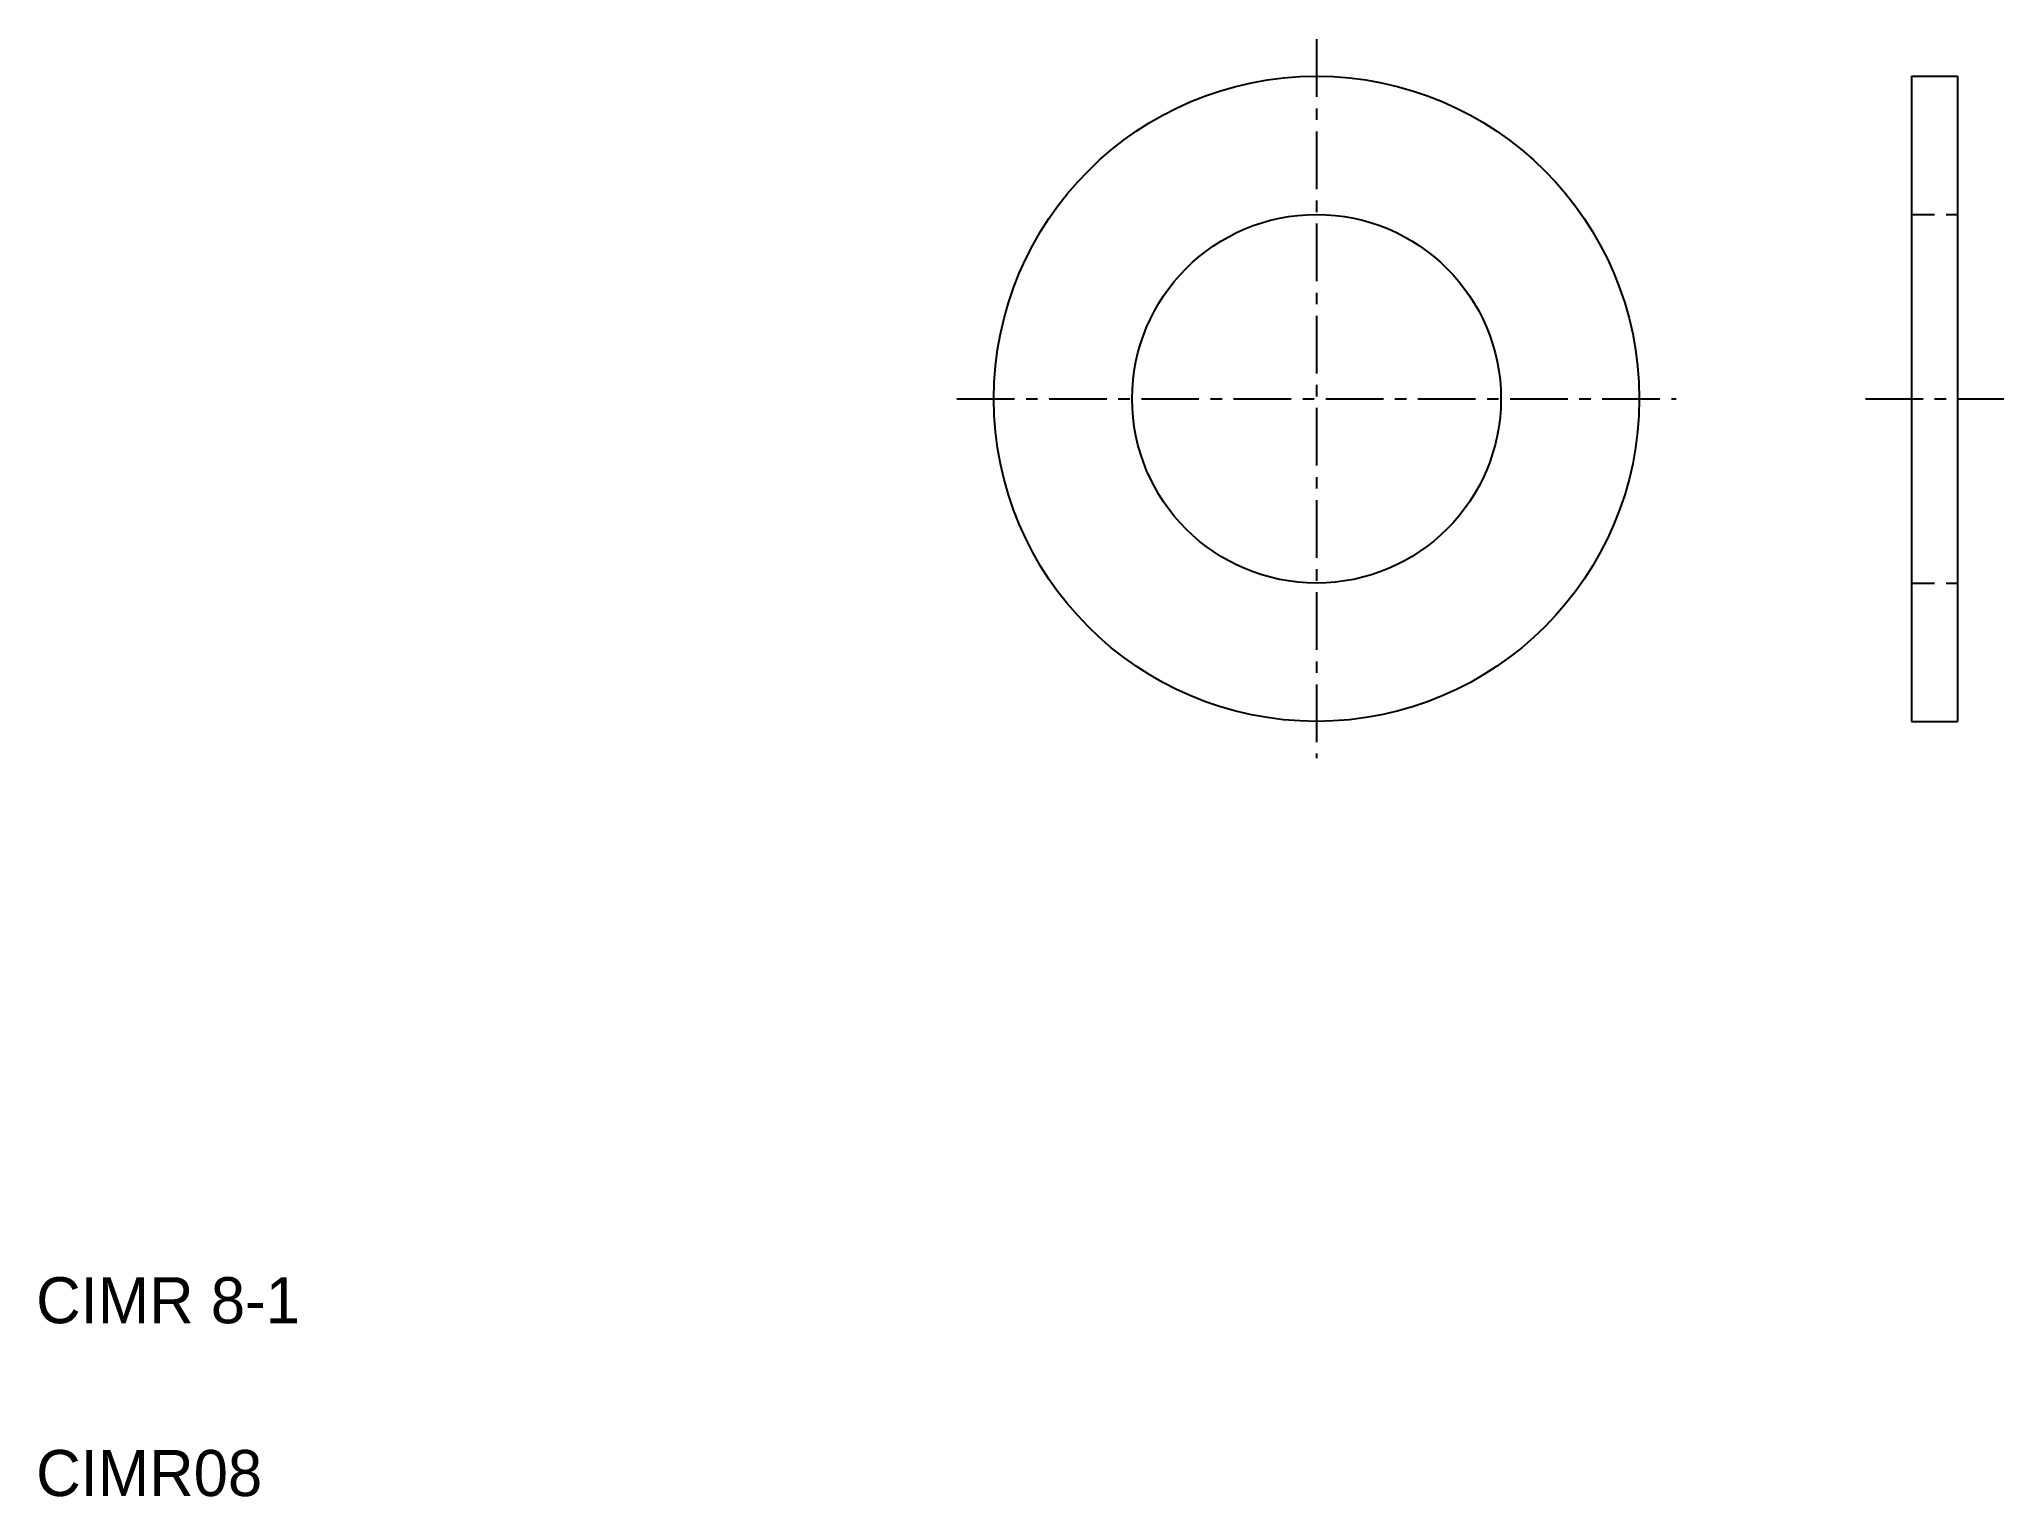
# Model space of a CAD drawing. Extents: x 2.6 to 45.2, y 2.5 to 34.1.
import ezdxf

# ---------------------------------------------------------------- set-up
doc = ezdxf.new("R2010")
doc.units = 0
doc.linetypes.add('CENTER', pattern=[2, 1.25, -0.25, 0.25, -0.25])
doc.linetypes.add('DASHED', pattern=[0.75, 0.5, -0.25])
doc.layers.get('0').update_dxf_attribs({"linetype": 'CONTINUOUS'})
doc.layers.add('CENTER', color=1, linetype='CENTER')

msp = doc.modelspace()

# ---------------------------------------------------------------- linework, layer by layer
at = {"color": 7, "linetype": 'CONTINUOUS'}
for p, q in [((43.182, 33.312), (43.182, 19.312)), ((43.182, 33.312), (44.182, 33.312)), ((44.182, 33.312), (44.182, 19.312)), ((43.182, 19.312), (44.182, 19.312))]:
    msp.add_line(p, q, dxfattribs=at)
at = {"color": 3, "linetype": 'DASHED'}
for p, q in [((43.182, 30.312), (44.182, 30.312)), ((43.182, 22.312), (44.182, 22.312))]:
    msp.add_line(p, q, dxfattribs=at)
at = {"color": 7, "linetype": 'CONTINUOUS'}
for radius in [7, 4]:
    msp.add_circle((30.276, 26.312), radius, dxfattribs=at)
at = {"layer": 'CENTER', "color": 1, "linetype": 'CENTER'}
for p, q in [((30.276, 34.113), (30.276, 18.511)), ((22.475, 26.312), (38.077, 26.312)), ((42.182, 26.312), (45.182, 26.312))]:
    msp.add_line(p, q, dxfattribs=at)

# ---------------------------------------------------------------- texts
at = {"color": 7, "linetype": 'CONTINUOUS'}
for s, p in [('CIMR 8-1', (2.5, 6.25)), ('CIMR08', (2.5, 2.5))]:
    msp.add_text(s, height=1, dxfattribs=at).set_placement(p)

doc.saveas('drawing.dxf')
